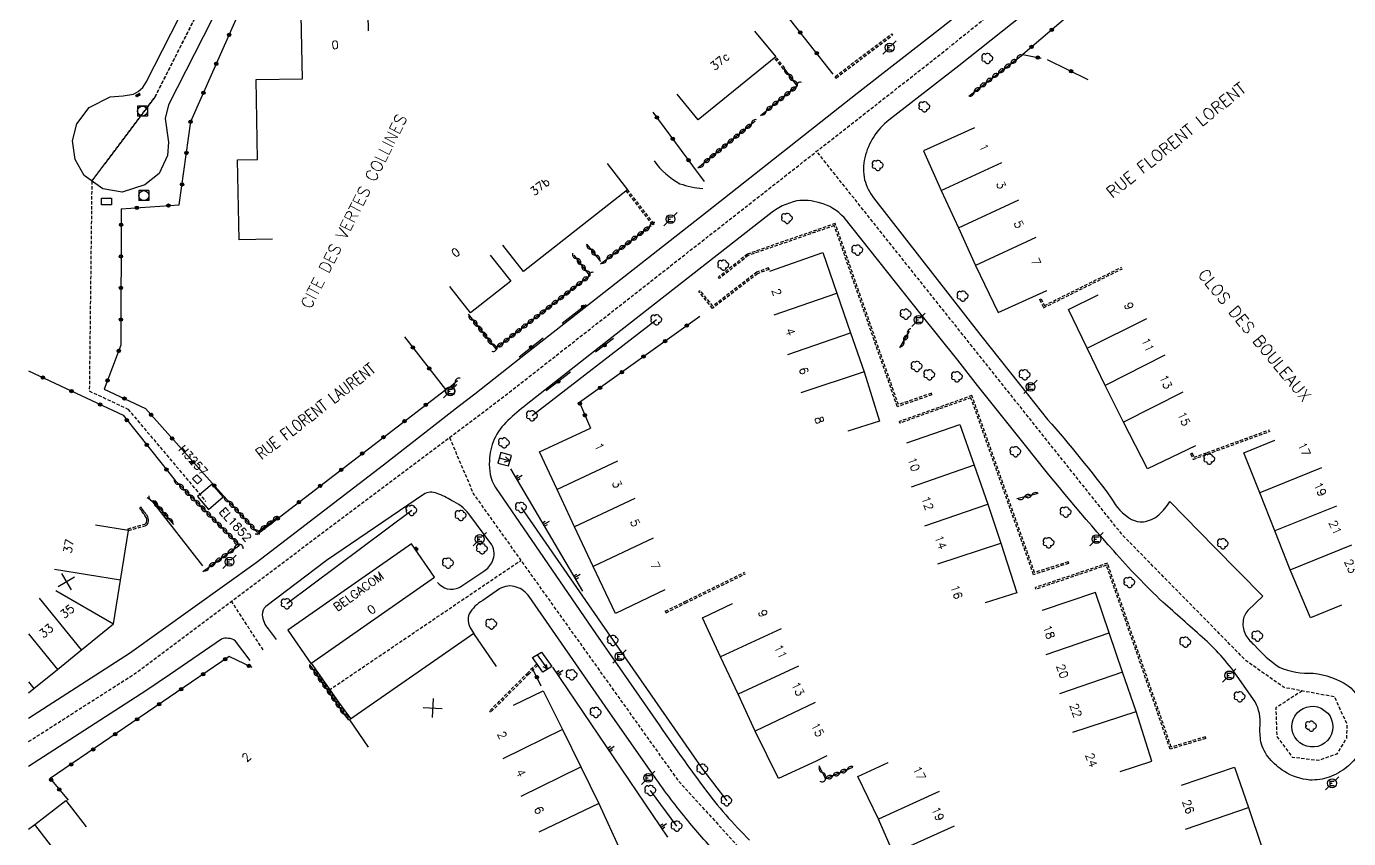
# Model space of a CAD drawing. Header units: millimetres. Extents: x 115000 to 116001, y 121000 to 122001.
# Drawn here: x 114999.7 to 115198.2, y 121129.7 to 121251.6 of the extents above; entities that cross this region are included whole.
import ezdxf
from ezdxf.enums import TextEntityAlignment as Align

# ---------------------------------------------------------------- set-up
doc = ezdxf.new("R2010")
doc.units = ezdxf.units.MM
doc.linetypes.add('DASHED', pattern=[0.75, 0.5, -0.25])
doc.layers.get('0').update_dxf_attribs({"linetype": 'CONTINUOUS'})
for name, color, linetype in [('W0001', 6, 'DASHED'), ('W0008', 7, 'CONTINUOUS'), ('W0100', 7, 'CONTINUOUS'), ('W0112', 1, 'DASHED'), ('W0211', 2, 'CONTINUOUS'), ('W0300', 7, 'CONTINUOUS'), ('W0302', 3, 'CONTINUOUS'), ('W0310', 3, 'CONTINUOUS'), ('W0322', 7, 'CONTINUOUS'), ('W0400', 7, 'CONTINUOUS'), ('W0420', 7, 'CONTINUOUS'), ('W0471', 7, 'CONTINUOUS'), ('W0984', 7, 'CONTINUOUS'), ('W0989', 7, 'CONTINUOUS'), ('W0991', 7, 'CONTINUOUS'), ('W1102', 7, 'CONTINUOUS'), ('W1471', 7, 'CONTINUOUS')]:
    doc.layers.add(name, color=color, linetype=linetype)
doc.styles.get("Standard").update_dxf_attribs({"font": 'romans.shx', "width": 0.85})

# ---------------------------------------------------------------- blocks, each defined once
blk = doc.blocks.new('T300')
for p, q in [((-0.8, 0.51), (-0.86, 0.34)), ((-0.86, 0.34), (-0.86, 0.17)), ((-0.86, 0.17), (-0.74, 0.06)), ((-0.69, 0.63), (-0.8, 0.51)), ((-0.8, -0.06), (-0.74, 0.06)), ((-0.74, 0.06), (-0.69, 0.11)), ((-0.57, 0.69), (-0.69, 0.63)), ((-0.46, 0.69), (-0.57, 0.69)), ((-0.29, 0.63), (-0.46, 0.69)), ((-0.29, 0.63), (-0.17, 0.74)), ((-0.23, 0.57), (-0.29, 0.63)), ((-0.17, 0.74), (-0.06, 0.8)), ((-0.06, 0.8), (0.06, 0.8)), ((0.06, 0.8), (0.23, 0.74)), ((0.23, 0.74), (0.34, 0.63)), ((0.34, 0.63), (0.4, 0.51)), ((0.46, 0.46), (0.34, 0.46)), ((0.4, 0.51), (0.4, 0.46)), ((0.57, 0.4), (0.46, 0.46)), ((0.57, 0.4), (0.69, 0.29)), ((0.69, 0.29), (0.74, 0.17)), ((0.74, 0.06), (0.69, -0.17)), ((0.74, 0.17), (0.74, 0.06)), ((-0.8, -0.17), (-0.8, -0.06)), ((-0.8, -0.23), (-0.8, -0.17)), ((-0.74, -0.34), (-0.8, -0.23)), ((-0.69, -0.4), (-0.74, -0.34)), ((-0.51, -0.46), (-0.69, -0.4)), ((-0.4, -0.46), (-0.51, -0.46)), ((-0.4, -0.46), (-0.34, -0.46)), ((-0.34, -0.46), (-0.34, -0.4)), ((-0.34, -0.51), (-0.34, -0.46)), ((-0.29, -0.63), (-0.34, -0.51)), ((-0.17, -0.74), (-0.29, -0.63)), ((-0.06, -0.8), (-0.17, -0.74)), ((0.06, -0.8), (-0.06, -0.8)), ((0.17, -0.74), (0.06, -0.8)), ((0.23, -0.69), (0.17, -0.74)), ((0.29, -0.46), (0.23, -0.46)), ((0.29, -0.63), (0.23, -0.69)), ((0.46, -0.4), (0.29, -0.46)), ((0.34, -0.51), (0.29, -0.63)), ((0.34, -0.51), (0.34, -0.46)), ((0.57, -0.34), (0.46, -0.4)), ((0.63, -0.29), (0.57, -0.34)), ((0.69, -0.17), (0.63, -0.29))]:
    blk.add_line(p, q)
blk = doc.blocks.new('t310o')
at = {"color": 0, "linetype": 'Continuous'}
for centre, start, end in [((-0.5, 0.38), 216.8699, 323.1304), ((0.5, -0.37), 36.8699, 143.1303)]:
    blk.add_arc(centre, 0.625, start, end, dxfattribs=at)
blk = doc.blocks.new('t322o')
at = {"color": 0, "linetype": 'Continuous'}
for radius in [0.25, 0.15]:
    blk.add_circle((0, 0), radius, dxfattribs=at)
blk = doc.blocks.new('T420')
for p, q in [((0.75, 0.75), (-0.75, 0.75)), ((-0.75, 0.75), (-0.75, -0.75)), ((0.75, 0.75), (0.75, -0.75)), ((0.75, -0.75), (-0.75, -0.75))]:
    blk.add_line(p, q)
blk.add_ellipse((0, 0), major_axis=(-0.53, 0.53), ratio=1, start_param=3.926991, end_param=10.210176)
blk = doc.blocks.new('T1471')
at = {"color": 0, "linetype": 'Continuous', "flags": 128}
blk.add_lwpolyline([(-0.75, -0.5), (-0.75, 0.5), (0.75, 0.5), (0.75, -0.5), (-0.75, -0.5)], dxfattribs=at)
blk = doc.blocks.new('T400')
for p, q in [((-0.15, 0.3), (0.15, 0.3)), ((-0.15, -0.25), (-0.15, 0.3)), ((-0.15, 0.15), (0.15, 0.15)), ((-0.15, 0), (0.15, 0)), ((0.15, 0.3), (0.15, -0.25)), ((-0.15, -0.15), (0.15, -0.15)), ((-0.15, -0.25), (-0.15, -0.3)), ((-0.15, -0.3), (0.15, -0.3)), ((0.15, -0.3), (0.15, -0.25))]:
    blk.add_line(p, q)
blk = doc.blocks.new('T471')
for p, q in [((-0.333334, 0.333334), (-0.333334, -0.333334)), ((-0.333334, 0.333334), (0.333334, 0.333334)), ((-0.333334, 0), (0, 0)), ((0.500001, 0.500001), (1.000002, 1.000002)), ((-0.500001, -0.500001), (-1.000002, -1.000002)), ((-0.333334, -0.333334), (0.333334, -0.333334))]:
    blk.add_line(p, q)
blk.add_ellipse((0, 0), major_axis=(0.471405, 0.471405), ratio=1, start_param=5.4977871438, end_param=11.780972451)
blk = doc.blocks.new('t991o')
at = {"color": 0, "linetype": 'Continuous'}
for p, q in [((-1, 1), (1, -1)), ((-1, -1), (1, 1))]:
    blk.add_line(p, q, dxfattribs=at)
blk = doc.blocks.new('t211o')
at = {"color": 0, "linetype": 'Continuous'}
for p, q in [((-0.29, 0.5), (-0.29, 0)), ((0, 1), (0, 0)), ((0.29, 0.5), (0.29, 0))]:
    blk.add_line(p, q, dxfattribs=at)

msp = doc.modelspace()

# ---------------------------------------------------------------- linework, layer by layer
at = {"layer": 'W0001'}
for points in [[(115040.17, 121282.99), (115028, 121258.86), (115018.97, 121241.03), (115009.5, 121228.43), (115009.12, 121196.91), (115014.92, 121194.18), (115026.64, 121180.29)], [(115009.5, 121228.43), (115018.97, 121241.03), (115028, 121258.86), (115040.17, 121282.99)], [(115167.04, 121271.34), (115157.69, 121264.12), (115138.38, 121248.61)]]:
    msp.add_lwpolyline(points, dxfattribs=at)
at = {"layer": 'W0001', "flags": 128}
for points in [[(115000, 121144.26), (115016.38, 121154.73), (115063.21, 121189.92), (115070.85, 121195.66), (115118.34, 121232.89), (115138.38, 121248.61), (115138.38, 121248.61)], [(115191.25, 121151.87), (115187.29, 121149.33), (115187.39, 121146.23), (115187.45, 121145.03), (115189.75, 121141.93), (115193.73, 121141.46), (115196.5, 121142.43), (115197.94, 121144.79), (115198.01, 121146.81), (115196.13, 121150.96), (115188.53, 121152.37), (115182.82, 121156.4), (115164.29, 121175.24), (115124.01, 121225.77), (115118.34, 121232.89), (115118.34, 121232.89)], [(115063.21, 121189.92), (115066.82, 121181.43), (115073.92, 121171.47), (115097.54, 121138.39), (115114.02, 121120.32), (115137.4, 121099.92), (115147.32, 121091.11), (115148.35, 121087.28), (115145.69, 121082.75), (115139.16, 121083.81), (115138.1, 121087.91), (115138.71, 121091.09), (115145.22, 121092.97), (115145.22, 121092.97)], [(115045.13, 121151.99), (115066.63, 121166.54), (115073.92, 121171.47), (115073.92, 121171.47)], [(115035.23, 121158.03), (115033.09, 121161.31), (115030.48, 121165.32), (115030.48, 121165.32)]]:
    msp.add_lwpolyline(points, dxfattribs=at)
at = {"layer": 'W0008', "flags": 128}
for points in [[(115652.23, 121548.45, -0.000001), (115655.3, 121533.37, -0.000001), (115657, 121525, -0.000046)], [(115137.09, 121251.48), (115139.7, 121253.56, 0.0805), (115142.41, 121256.83, 0.0966), (115143.19, 121259.61, 0.0886), (115142.93, 121262.53, 0.11252), (115141.54, 121265.31)], [(115139.67, 121245.74), (115129.2, 121237.59, 0.084), (115126.91, 121235.08, 0.0874), (115125.58, 121231.93, 0.1155), (115125.55, 121228.61, 0.1053), (115126.9, 121225.91), (115143, 121205.25), (115150.16, 121196.22), (115153.03, 121192.63, -0.0198), (115162.59, 121180.83, 0.134), (115165.62, 121177.6, 0.1267), (115167.4, 121177.27, 0.1548), (115169.72, 121178.31, 0.0645), (115171.39, 121180.31), (115178.09, 121173.47), (115185.32, 121166.08), (115183.07, 121163.93, 0.1796), (115182.37, 121162.26, 0.1533), (115182.79, 121160.19, 0.0692), (115184.14, 121158.71, 0.0665), (115187.81, 121155.44, 0.1089), (115192.88, 121154.52, -0.1201), (115198.18, 121152.65, -0.1408), (115200.45, 121149.31, -0.1253)], [(115093.94, 121231.45, 0.1118), (115097.82, 121228.03, 0.075), (115101.23, 121227.33), (115101.23, 121227.33)], [(115199.82, 121142.52, -0.0841), (115197.94, 121140.41, -0.0844), (115195.31, 121138.93, -0.0986), (115192.4, 121138.49, -0.1278), (115188.58, 121139.78, -0.0792), (115186.34, 121141.72, -0.1189), (115185.06, 121144.24, -0.0595), (115184.93, 121146.64, 0.1459), (115184.19, 121150.21), (115181.5, 121154.1, 0.0553), (115176.25, 121159.93, -0.0006), (115170.33, 121165.21, -0.0237), (115162.95, 121172.88, -0.014), (115150.08, 121188.23), (115142.51, 121197.74), (115139.53, 121201.53), (115134.04, 121208.39), (115122.47, 121222.93, 0.1543), (115118.78, 121225.16, 0.1101), (115115.37, 121225.44, 0.1236), (115111.22, 121223.41), (115087.77, 121205.1), (115074.72, 121194.82, 0.0283), (115071.98, 121192.48, 0.0926), (115069.92, 121189.65, 0.0935), (115069.22, 121186.41, 0.161), (115070.1, 121182.41), (115085.19, 121160.44), (115093.74, 121148.14, 0.0109), (115101.41, 121137.34, 0.0379), (115108.28, 121129.46)], [(115061.42, 121168.14, 0.0756), (115062.44, 121167.36, 0.1766), (115064.19, 121167.23, 0.0799), (115065.06, 121167.64), (115068.37, 121169.86, 0.1428), (115069.66, 121171.33, 0.255), (115069.55, 121173.78), (115066.13, 121178.46, 0.1074), (115063.53, 121180.46, 0.0513), (115061.34, 121181.52, 0.2373), (115059.3, 121181.38), (115044.73, 121171.44), (115035.61, 121164.55, 0.227), (115035.1, 121163.29, 0.1624), (115035.97, 121161.2), (115037.17, 121159.6), (115037.17, 121159.6)], [(115017.8, 121180.91, -0.0906), (115018.68, 121180.23), (115026.12, 121170.65), (115026.12, 121170.65)], [(115110.31, 121111.52), (115112.44, 121114.03, 0.1599), (115113.31, 121115.98, 0.1549), (115112.79, 121117.79, 0.073), (115111.35, 121119.3, -0.0073), (115107.35, 121123.16, -0.0111), (115103.6, 121127.11, -0.0138), (115098.71, 121132.75, -0.0192), (115093.67, 121139.44), (115086.61, 121149.6), (115075.15, 121166.03, 0.1657), (115073.24, 121167.46, 0.2242), (115070.73, 121167.19), (115068.2, 121165.43, 0.1458), (115066.17, 121163.42, 0.2226), (115066.32, 121161.32), (115066.84, 121160.47), (115066.84, 121160.47)], [(115033.29, 121156.45), (115031.08, 121159.33, 0.2007), (115029.97, 121159.74, 0.1774), (115028.96, 121159.63), (115021.32, 121154.4), (115017.61, 121151.9), (115000, 121140.52)], [(115195.09, 121148.53, -0.9105), (115190.92, 121144.08, -0.9019), (115194.08, 121149.27), (115195.09, 121148.53), (115195.09, 121148.53)]]:
    msp.add_lwpolyline(points, format="xyb", dxfattribs=at)
for points in [[(115168.91, 121268.88), (115149.41, 121253.46), (115139.67, 121245.74)], [(115000, 121147.76), (115015.16, 121157.56), (115034.2, 121171.14), (115053.3, 121185.83), (115064.7, 121194.72), (115066.99, 121196.5), (115073.92, 121201.93), (115086.4, 121211.71), (115101.89, 121223.86), (115124.44, 121241.61), (115137.09, 121251.48), (115137.09, 121251.48)], [(115042.45, 121156.02), (115046.53, 121150.18), (115048.05, 121148.12), (115048.37, 121147.66), (115048.37, 121147.66)]]:
    msp.add_lwpolyline(points, dxfattribs=at)
at = {"layer": 'W0008'}
msp.add_lwpolyline([(115030.1, 121257.8), (115021.02, 121239.89), (115020.53, 121237.83), (115021.02, 121234.29), (115020.88, 121232.28), (115019.59, 121229.58), (115017.45, 121227.85), (115014.08, 121226.74), (115011.13, 121227.24), (115008.36, 121229.26), (115006.99, 121231.65), (115006.6, 121234.49), (115007.24, 121237.01), (115009.09, 121239.46), (115012.26, 121241.09), (115014.23, 121241.21), (115015.75, 121241.47), (115016.44, 121241.86), (115017.15, 121242.49), (115017.67, 121243.26), (115025.05, 121257.85)], dxfattribs=at)
at = {"layer": 'W0100'}
for p, q in [((115070.68, 121186.85), (115072.28, 121186.44)), ((115072.28, 121186.44), (115071.43, 121186.23)), ((115072.28, 121186.44), (115071.63, 121187.03)), ((115076.36, 121157.29), (115077.92, 121155.11)), ((115077.92, 121155.11), (115077.78, 121155.82)), ((115077.92, 121155.11), (115077.29, 121155.47))]:
    msp.add_line(p, q, dxfattribs=at)
msp.add_lwpolyline([(115036.62, 121219.68), (115031.62, 121219.58), (115031.4, 121231.62), (115034.38, 121231.67), (115034.18, 121243.66), (115041.13, 121243.78), (115040.91, 121255.78), (115050.91, 121255.97), (115051, 121250.97)], dxfattribs=at)
at = {"layer": 'W0100', "flags": 128}
for points in [[(115109.03, 121250.95), (115112.19, 121247.08), (115100.54, 121237.6), (115097.38, 121241.48), (115097.38, 121241.48)], [(115142.06, 121236.4), (115134.39, 121232.95), (115137.06, 121227.03), (115139.62, 121221.41), (115142.19, 121215.75), (115145.61, 121208.7), (115152.93, 121211.99), (115152.93, 121211.99)], [(115086.87, 121231.06), (115089.96, 121227.12), (115074.3, 121214.86), (115071.21, 121218.8), (115071.21, 121218.8)], [(115069.32, 121217.32), (115072.4, 121213.39), (115066.36, 121208.64), (115063.27, 121212.57), (115063.27, 121212.57)], [(115111.31, 121214.92), (115119.28, 121217.72), (115121.39, 121211.59), (115123.44, 121205.65), (115125.46, 121199.79), (115127.8, 121192.39), (115123.03, 121190.89), (115123.03, 121190.89)], [(115175.23, 121188.69), (115168.04, 121185.2), (115164.42, 121192.21), (115161.69, 121197.75), (115158.98, 121203.32), (115156.15, 121209.12), (115160.63, 121211.35), (115160.63, 121211.35)], [(115131.89, 121189.14), (115139.86, 121191.88), (115141.97, 121185.77), (115144.04, 121179.92), (115146.02, 121174.05), (115148.41, 121166.59), (115143.64, 121165.07), (115143.64, 121165.07)], [(115095.52, 121167.03), (115088.14, 121163.49), (115084.76, 121170.53), (115081.99, 121176.51), (115079.36, 121182.12), (115076.72, 121187.79), (115084.36, 121191.33), (115084.36, 121191.33)], [(115197.15, 121164.74), (115192.51, 121162.86), (115189.44, 121170.06), (115187.13, 121175.88), (115184.88, 121181.62), (115182.48, 121187.63), (115187.12, 121189.5), (115187.12, 121189.5)], [(115070.9, 121187.65), (115070.46, 121186.05), (115072.06, 121185.64), (115072.5, 121187.24), (115070.9, 121187.65), (115070.9, 121187.65)], [(115024.63, 121183.71), (115025.35, 121182.96), (115026.01, 121183.58), (115025.29, 121184.33), (115024.63, 121183.71), (115024.63, 121183.71)], [(115025.38, 121181.04), (115027.01, 121179.12), (115029.22, 121181.01), (115027.59, 121182.93), (115025.38, 121181.04), (115025.38, 121181.04)], [(115000, 121151.58), (115000.8, 121152.24), (115004.33, 121155.1), (115007.95, 121158.04), (115012.77, 121161.95), (115013.79, 121168.52), (115015.01, 121175.95), (115010.07, 121176.76), (115010.07, 121176.76)], [(115057.49, 121173.95), (115038.91, 121160.97), (115042.37, 121155.96), (115060.96, 121168.94), (115057.49, 121173.95), (115057.49, 121173.95)], [(115058.31, 121173.02), (115058.48, 121173.13), (115058.22, 121173.44), (115058.06, 121173.33), (115058.31, 121173.02), (115058.31, 121173.02)], [(115163.91, 121139.75), (115168.65, 121141.33), (115166.31, 121148.79), (115164.28, 121154.69), (115162.27, 121160.57), (115160.19, 121166.67), (115152.2, 121163.94), (115152.2, 121163.94)], [(115119.88, 121142.1), (115118.25, 121141.34), (115112.63, 121138.73), (115109.12, 121145.81), (115106.54, 121151.38), (115103.92, 121157), (115101.21, 121162.86), (115105.73, 121165), (115105.73, 121165)], [(115070.26, 121155.52), (115066.84, 121160.47), (115048.17, 121147.53), (115051.02, 121143.42), (115051.02, 121143.42)], [(115077.25, 121154.69), (115075.68, 121156.87), (115077.05, 121157.71), (115078.59, 121155.53), (115077.25, 121154.69), (115077.25, 121154.69)], [(115072.8, 121149.71), (115077.3, 121151.89), (115080.17, 121146.08), (115082.93, 121140.47), (115085.64, 121134.95), (115088.91, 121127.83), (115084.41, 121125.66), (115084.41, 121125.66)], [(115143.13, 121118.2), (115135.89, 121114.85), (115132.42, 121121.93), (115129.87, 121127.46), (115127.65, 121132.59), (115124.55, 121139.04), (115129.09, 121141.12), (115129.09, 121141.12)], [(115173.14, 121137.73), (115181.11, 121140.41), (115183.19, 121134.34), (115185.21, 121128.41), (115187.23, 121122.56), (115189.24, 121116.72), (115191.6, 121109.19), (115186.83, 121107.7), (115186.83, 121107.7)], [(115000, 121131.11), (115000.94, 121131.83), (115005.59, 121135.42), (115008.64, 121131.45), (115008.64, 121131.45)]]:
    msp.add_lwpolyline(points, dxfattribs=at)
at = {"layer": 'W0112'}
for p, q in [((115121.11, 121244.1), (115129.56, 121250.52)), ((115121.27, 121243.9), (115129.71, 121250.32)), ((115129.56, 121250.52), (115129.71, 121250.32)), ((115113.56, 121245.4), (115112.19, 121247.08)), ((115113.37, 121245.25), (115112, 121246.92)), ((115113.37, 121245.25), (115113.56, 121245.4)), ((115121.27, 121243.9), (115121.11, 121244.1)), ((115093.92, 121222), (115089.96, 121227.12)), ((115093.72, 121221.85), (115089.76, 121226.97)), ((115093.92, 121222), (115093.72, 121221.85)), ((115121.14, 121222.05), (115107.95, 121217.47)), ((115120.99, 121221.73), (115108.07, 121217.25)), ((115130.46, 121194.54), (115120.99, 121221.73)), ((115130.61, 121194.86), (115121.14, 121222.05)), ((115107.95, 121217.47), (115103.61, 121214)), ((115108.07, 121217.25), (115103.77, 121213.81)), ((115111.11, 121215.4), (115109.34, 121214.74)), ((115111.2, 121215.16), (115111.11, 121215.4)), ((115152.43, 121209.41), (115164.25, 121215.27)), ((115152.54, 121209.74), (115164.14, 121215.5)), ((115109.46, 121214.52), (115102.72, 121209.31)), ((115109.34, 121214.74), (115102.76, 121209.65)), ((115103.77, 121213.81), (115103.61, 121214)), ((115111.2, 121215.16), (115109.46, 121214.52)), ((115100.65, 121211.83), (115100.84, 121211.99)), ((115102.72, 121209.31), (115100.65, 121211.83)), ((115102.76, 121209.65), (115100.84, 121211.99)), ((115151.81, 121210.63), (115152.04, 121210.75)), ((115151.81, 121210.63), (115152.43, 121209.41)), ((115152.04, 121210.75), (115152.54, 121209.74)), ((115135.65, 121196.32), (115130.46, 121194.54)), ((115135.57, 121196.56), (115130.61, 121194.86)), ((115141.66, 121196.22), (115130.76, 121192.31)), ((115141.51, 121195.9), (115130.84, 121192.08)), ((115135.65, 121196.32), (115135.57, 121196.56)), ((115150.9, 121169.32), (115141.51, 121195.9)), ((115151.05, 121169.64), (115141.66, 121196.22)), ((115130.84, 121192.08), (115130.76, 121192.31)), ((115176.97, 121187.66), (115186.36, 121191.09)), ((115177.05, 121187.43), (115186.45, 121190.86)), ((115174.73, 121187.57), (115174.5, 121187.46)), ((115174.5, 121187.46), (115174.9, 121186.64)), ((115174.73, 121187.57), (115175.02, 121186.95)), ((115174.9, 121186.64), (115177.05, 121187.43)), ((115175.02, 121186.95), (115176.97, 121187.66)), ((115016.91, 121179.44), (115016.7, 121179.3)), ((115016.83, 121179.12), (115016.7, 121179.3)), ((115016.95, 121178.94), (115016.83, 121179.12)), ((115017.03, 121179.26), (115016.91, 121179.44)), ((115017.08, 121178.76), (115016.95, 121178.94)), ((115017.16, 121179.08), (115017.03, 121179.26)), ((115017.21, 121178.57), (115017.08, 121178.76)), ((115017.28, 121178.9), (115017.16, 121179.08)), ((115017.34, 121178.39), (115017.21, 121178.57)), ((115017.41, 121178.72), (115017.28, 121178.9)), ((115017.47, 121178.23), (115017.34, 121178.39)), ((115017.54, 121178.54), (115017.41, 121178.72)), ((115017.58, 121178.07), (115017.47, 121178.23)), ((115017.67, 121178.38), (115017.54, 121178.54)), ((115017.67, 121177.91), (115017.58, 121178.07)), ((115017.79, 121178.2), (115017.67, 121178.38)), ((115017.74, 121177.76), (115017.67, 121177.91)), ((115017.77, 121177.6), (115017.74, 121177.76)), ((115017.76, 121177.42), (115017.77, 121177.6)), ((115017.9, 121178.03), (115017.79, 121178.2)), ((115017.97, 121177.83), (115017.9, 121178.03)), ((115018.02, 121177.62), (115017.97, 121177.83)), ((115018.01, 121177.39), (115018.02, 121177.62)), ((115014.94, 121176.2), (115017.45, 121176.91)), ((115015.01, 121175.95), (115014.94, 121176.2)), ((115015.01, 121175.95), (115017.52, 121176.66)), ((115017.45, 121176.91), (115017.55, 121176.96)), ((115017.52, 121176.66), (115017.71, 121176.77)), ((115017.55, 121176.96), (115017.64, 121177.07)), ((115017.64, 121177.07), (115017.72, 121177.23)), ((115017.71, 121176.77), (115017.85, 121176.93)), ((115017.72, 121177.23), (115017.76, 121177.42)), ((115017.85, 121176.93), (115017.96, 121177.15)), ((115017.96, 121177.15), (115018.01, 121177.39)), ((115098.55, 121165.27), (115107.53, 121169.68)), ((115156.17, 121171.01), (115150.9, 121169.32)), ((115156.1, 121171.24), (115151.05, 121169.64)), ((115162.01, 121171.04), (115151.19, 121167.39)), ((115161.86, 121170.73), (115151.27, 121167.15)), ((115156.1, 121171.24), (115156.17, 121171.01)), ((115171.43, 121143.12), (115161.86, 121170.73)), ((115171.59, 121143.43), (115162.01, 121171.04)), ((115098.66, 121165.05), (115107.64, 121169.45)), ((115151.27, 121167.15), (115151.19, 121167.39)), ((115095.62, 121163.84), (115098.55, 121165.27)), ((115095.62, 121163.84), (115095.73, 121163.61)), ((115095.73, 121163.61), (115098.66, 121165.05)), ((115076.28, 121155.9), (115074.97, 121154.59)), ((115076.46, 121155.72), (115075.15, 121154.41)), ((115076.46, 121155.72), (115076.28, 121155.9)), ((115074.97, 121154.59), (115069.2, 121148.84)), ((115075.15, 121154.41), (115069.38, 121148.66)), ((115069.2, 121148.84), (115069.38, 121148.66)), ((115176.78, 121144.74), (115171.43, 121143.12)), ((115176.71, 121144.98), (115171.59, 121143.43)), ((115176.78, 121144.74), (115176.71, 121144.98))]:
    msp.add_line(p, q, dxfattribs=at)
at = {"layer": 'W0211'}
for p, q in [((115072.37, 121185.2), (115083.17, 121166.85)), ((115078.69, 121155.44), (115095.95, 121129.91))]:
    msp.add_line(p, q, dxfattribs=at)
at = {"layer": 'W0302'}
for p, q in [((115094.3, 121207.59), (115075.61, 121193.17)), ((115057.53, 121178.96), (115038.78, 121164.95)), ((115097.36, 121131.55), (115093.4, 121136.9))]:
    msp.add_line(p, q, dxfattribs=at)
at = {"layer": 'W0302', "flags": 128}
msp.add_lwpolyline([(115073.98, 121179.42), (115087.77, 121159.45), (115101.21, 121140.11), (115104.84, 121135.36), (115104.84, 121135.36)], dxfattribs=at)
at = {"layer": 'W0310'}
for p, q in [((115100.52, 121230.4), (115109.13, 121237.48)), ((115085.9, 121216.02), (115093.48, 121221.74)), ((115083.9, 121218.86), (115085.87, 121216.37)), ((115130.85, 121203.39), (115132.29, 121205.88)), ((115063.16, 121197.41), (115064.4, 121198.47)), ((115151.46, 121181.48), (115148.4, 121180.71)), ((115018.69, 121180.44), (115021.75, 121176.88))]:
    msp.add_line(p, q, dxfattribs=at)
msp.add_lwpolyline([(115141.17, 121241.18), (115149.31, 121247.45)], dxfattribs=at)
at = {"layer": 'W0310', "flags": 128}
for points in [[(115109.89, 121238.28), (115115.43, 121242.72), (115113.59, 121245.18), (115113.59, 121245.18)], [(115066.03, 121208.45), (115070.13, 121203.27), (115084.26, 121214.25), (115081.92, 121217.31), (115081.92, 121217.31)], [(115026.17, 121169.82), (115031.66, 121173.76), (115022.03, 121183.46), (115022.03, 121183.46)], [(115029.27, 121181.14), (115034.35, 121175.68), (115037.28, 121177.85), (115037.28, 121177.85)], [(115048.08, 121147.46), (115047.39, 121148.45), (115042.22, 121155.85), (115042.22, 121155.85)], [(115118.69, 121140.66), (115119.66, 121138.66), (115123.77, 121140.41), (115123.77, 121140.41)]]:
    msp.add_lwpolyline(points, dxfattribs=at)
at = {"layer": 'W0322'}
for p, q in [((115080.11, 121207.09), (115083.71, 121209.91)), ((115062.65, 121197.14), (115056.48, 121205.02)), ((115073.69, 121202.04), (115077.3, 121204.88)), ((115087.86, 121204.8), (115085.13, 121202.73)), ((115081.37, 121199.72), (115077.73, 121196.91)), ((115034.26, 121175.34), (115062.65, 121197.14)), ((115076.99, 121152.57), (115075.66, 121155.25))]:
    msp.add_line(p, q, dxfattribs=at)
for points in [[(115013.89, 121224.24), (115022.64, 121224.85), (115024.35, 121237.38), (115040.11, 121272.93), (115047.38, 121277.79), (115050.58, 121278.02)], [(115013.89, 121224.24), (115013.87, 121203.79), (115011.37, 121197.19), (115011.37, 121197.18), (115017.56, 121194.27), (115029.27, 121181.14)], [(115000, 121199.93), (115014.19, 121193.25), (115022.03, 121183.46)]]:
    msp.add_lwpolyline(points, dxfattribs=at)
at = {"layer": 'W0322', "flags": 128}
for points in [[(115171.57, 121266.44), (115149.31, 121247.45), (115152.04, 121246.87)], [(115120.82, 121244.46), (115117.29, 121248.96), (115111.12, 121256.82), (115111.12, 121256.82)], [(115152.94, 121246.66), (115159.08, 121243.69)], [(115101.51, 121228.35), (115099.74, 121230.72), (115093.78, 121238.75), (115093.78, 121238.75)], [(115100.78, 121208.11), (115082.73, 121195.17), (115084.36, 121191.33), (115084.36, 121191.33)], [(115033.6, 121155.4), (115030.12, 121157.02), (115003.27, 121138.7), (115005.94, 121135.46), (115005.94, 121135.46)]]:
    msp.add_lwpolyline(points, dxfattribs=at)
at = {"layer": 'W1102'}
for p, q in [((115137.06, 121227.03), (115146.14, 121231.22)), ((115139.62, 121221.41), (115148.7, 121225.6)), ((115151.27, 121219.95), (115142.19, 121215.75)), ((115111.94, 121208.34), (115121.39, 121211.59)), ((115158.98, 121203.32), (115167.94, 121207.77)), ((115113.99, 121202.39), (115123.44, 121205.65)), ((115170.61, 121202.27), (115161.69, 121197.75)), ((115125.46, 121199.79), (115115.96, 121196.65)), ((115173.34, 121196.72), (115164.42, 121192.21)), ((115088.42, 121186.36), (115079.36, 121182.12)), ((115141.97, 121185.77), (115132.53, 121182.47)), ((115194.15, 121185.37), (115184.88, 121181.62)), ((115091.05, 121180.74), (115081.99, 121176.51)), ((115134.59, 121176.65), (115144.04, 121179.92)), ((115196.4, 121179.63), (115187.13, 121175.88)), ((115093.81, 121174.79), (115084.76, 121170.53)), ((115136.52, 121170.93), (115146.02, 121174.05)), ((115189.44, 121170.06), (115198.71, 121173.81)), ((115013.79, 121168.52), (115003.92, 121170.09)), ((115007.95, 121158.04), (115001.64, 121165.8)), ((115004.1, 121166.93), (115012.77, 121161.95)), ((115000, 121160.44), (115004.33, 121155.1)), ((115112.99, 121161.21), (115103.92, 121157)), ((115152.81, 121157.34), (115162.27, 121160.57)), ((115115.61, 121155.6), (115106.54, 121151.38)), ((115164.28, 121154.69), (115154.82, 121151.45)), ((115000, 121153.22), (115000.8, 121152.24)), ((115118.14, 121150.14), (115109.12, 121145.81)), ((115156.81, 121145.67), (115166.31, 121148.79)), ((115080.17, 121146.08), (115071.2, 121141.66)), ((115073.95, 121136.06), (115082.93, 121140.47)), ((115136.75, 121136.75), (115127.65, 121132.59)), ((115085.64, 121134.95), (115076.6, 121130.65)), ((115173.73, 121131.11), (115183.19, 121134.34)), ((115007.03, 121123.9), (115000.94, 121131.83)), ((115138.99, 121131.55), (115129.87, 121127.46))]:
    msp.add_line(p, q, dxfattribs=at)

# ---------------------------------------------------------------- block references
at = {"layer": 'W0211'}
for p, rotation in [((115073.25, 121183.7), 300.473675252476), ((115077.3, 121176.81), 300.4736752524585), ((115081.99, 121168.84), 300.4736752519902), ((115079.42, 121154.37), 304.0660981357854), ((115087.12, 121142.98), 304.0660981358624), ((115094.98, 121131.36), 304.0660981354322)]:
    msp.add_blockref('t211o', p, dxfattribs=dict(at, rotation=rotation))
at = {"layer": 'W0300'}
for p in [(115144, 121246.82), (115134.54, 121239.58), (115127.54, 121230.77), (115113.91, 121222.82), (115124.5, 121218.05), (115104.36, 121215.8), (115140.29, 121211.14), (115094.3, 121207.59), (115131.75, 121208.42), (115133.4, 121200.59), (115135.29, 121199.34), (115139.43, 121199.04), (115149.6, 121199.32), (115075.61, 121193.17), (115071.42, 121189.1), (115148.23, 121187.79), (115177.32, 121186.68), (115057.53, 121178.96), (115073.98, 121179.42), (115155.76, 121178.72), (115064.92, 121178.21), (115068.12, 121173.19), (115153.2, 121174.11), (115179.37, 121173.95), (115063.02, 121171.06), (115165.34, 121168.15), (115038.78, 121164.95), (115069.52, 121161.91), (115087.77, 121159.45), (115173.73, 121159.19), (115184.56, 121160.1), (115081.58, 121154.29), (115181.89, 121150.99), (115085.2, 121148.62), (115192.62, 121146.55), (115101.21, 121140.11), (115093.4, 121136.9), (115104.84, 121135.36), (115097.36, 121131.55)]:
    msp.add_blockref('T300', p, dxfattribs=at)
at = {"layer": 'W0310'}
for p, rotation in [((115148.39, 121246.74), 37.58886008098945), ((115114.15, 121244.43), 126.8314024702538), ((115145.65, 121244.63), 37.58886008098945), ((115146.56, 121245.34), 37.58886008098945), ((115147.48, 121246.04), 37.58886008098945), ((115114.84, 121243.51), 126.8314024702538), ((115115.29, 121242.62), 38.7318826583676), ((115142.9, 121242.52), 37.58886008098945), ((115143.82, 121243.22), 37.58886008098945), ((115144.73, 121243.93), 37.58886008098945), ((115112.59, 121240.45), 38.7318826583676), ((115113.49, 121241.17), 38.7318826583676), ((115114.39, 121241.89), 38.7318826583676), ((115141.99, 121241.81), 37.58886008098945), ((115110.79, 121239), 38.7318826583676), ((115111.69, 121239.72), 38.7318826583676), ((115107.66, 121236.27), 39.44695361437144), ((115108.55, 121237), 39.44695361437144), ((115105.88, 121234.8), 39.44695361437144), ((115106.77, 121235.54), 39.44695361437144), ((115103.2, 121232.6), 39.44695361437144), ((115104.09, 121233.33), 39.44695361437144), ((115104.98, 121234.07), 39.44695361437144), ((115101.42, 121231.13), 39.44695361437144), ((115102.31, 121231.87), 39.44695361437144), ((115092.35, 121220.89), 37.0644957157993), ((115093.27, 121221.58), 37.0644957157993), ((115089.59, 121218.8), 37.0644957157993), ((115090.51, 121219.5), 37.0644957157993), ((115091.43, 121220.19), 37.0644957157993), ((115082.31, 121216.8), 127.4270032320133), ((115084.44, 121218.18), 308.4792584696231), ((115085.16, 121217.28), 308.4792584696231), ((115086.82, 121216.71), 37.0644957157993), ((115087.74, 121217.41), 37.0644957157993), ((115088.66, 121218.1), 37.0644957157993), ((115083.01, 121215.88), 127.4270032320133), ((115083.71, 121214.97), 127.4270032320133), ((115082.24, 121212.68), 37.84484750752005), ((115083.15, 121213.39), 37.84484750752005), ((115084.07, 121214.09), 37.84484750752005), ((115079.51, 121210.55), 37.84484750752005), ((115080.42, 121211.26), 37.84484750752005), ((115081.33, 121211.97), 37.84484750752005), ((115077.68, 121209.13), 37.84484750752005), ((115078.59, 121209.84), 37.84484750752005), ((115066.74, 121207.55), 308.4089013667023), ((115067.46, 121206.64), 308.4089013667023), ((115074.95, 121207.01), 37.84484750752005), ((115075.86, 121207.72), 37.84484750752005), ((115076.77, 121208.43), 37.84484750752005), ((115068.18, 121205.74), 308.4089013667023), ((115068.9, 121204.83), 308.4089013667023), ((115072.21, 121204.88), 37.84484750752005), ((115073.12, 121205.59), 37.84484750752005), ((115074.03, 121206.3), 37.84484750752005), ((115131.43, 121204.39), 60.0516888405631), ((115132.01, 121205.39), 60.0516888405631), ((115069.61, 121203.93), 308.4089013667023), ((115070.38, 121203.47), 37.84484750752005), ((115071.3, 121204.17), 37.84484750752005), ((115064.04, 121198.16), 40.61196219250234), ((115022.58, 121182.9), 134.8016593272879), ((115023.39, 121182.08), 134.8016593272879), ((115024.21, 121181.26), 134.8016593272879), ((115149.52, 121180.99), 194.0930495514259), ((115150.64, 121181.27), 194.0930495514259), ((115018.73, 121180.38), 310.7409797259418), ((115019.49, 121179.51), 310.7409797259418), ((115020.24, 121178.63), 310.7409797259418), ((115025.02, 121180.44), 134.8016593272879), ((115025.84, 121179.62), 134.8016593272879), ((115026.65, 121178.8), 134.8016593272879), ((115030.06, 121180.29), 312.9284643865588), ((115030.84, 121179.44), 312.9284643865588), ((115031.63, 121178.6), 312.9284643865588), ((115020.99, 121177.76), 310.7409797259418), ((115027.46, 121177.98), 134.8016593272879), ((115028.28, 121177.17), 134.8016593272879), ((115032.42, 121177.75), 312.9284643865588), ((115033.2, 121176.91), 312.9284643865588), ((115035.78, 121176.74), 36.54556697684415), ((115036.71, 121177.43), 36.54556697684415), ((115029.09, 121176.35), 134.8016593272879), ((115029.91, 121175.53), 134.8016593272879), ((115030.72, 121174.71), 134.8016593272879), ((115033.99, 121176.06), 312.9284643865588), ((115034.85, 121176.05), 36.54556697684415), ((115030.86, 121173.19), 35.72203539234222), ((115031.53, 121173.89), 134.8016593272879), ((115028.05, 121171.17), 35.72203539234222), ((115028.98, 121171.84), 35.72203539234222), ((115029.92, 121172.52), 35.72203539234222), ((115027.11, 121170.49), 35.72203539234222), ((115042.79, 121155.04), 124.9410273757583), ((115043.45, 121154.09), 124.9410273757583), ((115044.11, 121153.14), 124.9410273757583), ((115044.77, 121152.2), 124.9410273757583), ((115045.43, 121151.25), 124.9410273757583), ((115046.1, 121150.3), 124.9410273757583), ((115046.76, 121149.36), 124.9410273757583), ((115047.42, 121148.41), 124.7309507919504), ((115119.19, 121139.62), 295.7885270673686), ((115120.8, 121139.15), 23.03555568901258), ((115121.86, 121139.6), 23.03555568901258), ((115122.93, 121140.05), 23.03555568901258), ((115119.74, 121138.7), 23.03555568901258)]:
    msp.add_blockref('t310o', p, dxfattribs=dict(at, rotation=rotation))
at = {"layer": 'W0322'}
for p, rotation in [((115115.88, 121250.75), 128.1118200067547), ((115153.65, 121251.15), 220.4683795141497), ((115030.11, 121250.37), 66.08787112851563), ((115118.35, 121247.61), 128.1111654565744), ((115150.61, 121248.56), 220.4683795141497), ((115151.55, 121246.97), 348.0294118152761), ((115028.19, 121246.03), 66.08787112851563), ((115156.54, 121244.92), 334.2012510840423), ((115026.26, 121241.69), 66.08787112851563), ((115024.34, 121237.34), 82.21095766733222), ((115094.35, 121237.98), 126.6184813563641), ((115096.73, 121234.77), 126.6184813563641), ((115023.7, 121232.64), 82.21095766733222), ((115099.12, 121231.56), 126.6184813563641), ((115023.06, 121227.93), 82.21095766733222), ((115016.26, 121224.41), 3.982321794230986), ((115021, 121224.74), 3.982321794230986), ((115013.89, 121221.87), 269.9413029826441), ((115013.88, 121217.12), 269.9413029826441), ((115013.88, 121212.37), 269.9413029826441), ((115083.26, 121209.55), 38.08054775437073), ((115013.87, 121207.62), 269.9413029826441), ((115098.84, 121206.72), 215.6389944416404), ((115057.71, 121203.44), 128.0456889111403), ((115075.49, 121203.46), 38.08054775437073), ((115086.49, 121203.77), 38.08054775437073), ((115095.59, 121204.39), 215.6389944416404), ((115013.54, 121202.93), 249.2578097291706), ((115092.34, 121202.06), 215.6389944416404), ((115060.18, 121200.29), 128.0456889111403), ((115089.09, 121199.73), 215.6389944416404), ((115002.15, 121198.91), 334.815959678224), ((115011.86, 121198.49), 249.2578097291706), ((115079.55, 121198.31), 38.08054775437073), ((115085.83, 121197.4), 215.6389944416404), ((115006.45, 121196.89), 334.815959678224), ((115014.4, 121195.76), 334.8197796501024), ((115010.75, 121194.87), 334.815959678224), ((115018.4, 121193.33), 311.7128832786688), ((115059.64, 121194.83), 37.53129986044586), ((115082.79, 121195.01), 293.0033833424391), ((115083.54, 121193.25), 38.08054775437073), ((115014.78, 121192.52), 308.6662667738968), ((115056.46, 121192.39), 37.53129986044586), ((115021.56, 121189.78), 311.7128832786688), ((115053.29, 121189.96), 37.53129986044586), ((115017.75, 121188.81), 308.6662667738968), ((115050.12, 121187.52), 37.53129986044586), ((115020.71, 121185.1), 308.6662667738968), ((115024.72, 121186.24), 311.7128832786688), ((115046.95, 121185.08), 37.53129986044586), ((115027.88, 121182.69), 311.7128832786688), ((115043.78, 121182.65), 37.53129986044586), ((115040.6, 121180.21), 37.53129986044586), ((115037.43, 121177.77), 37.53129986044586), ((115029.53, 121156.62), 214.3088925946249), ((115033.1, 121155.63), 154.9811244240877), ((115026.23, 121154.37), 214.3088925946249), ((115076.33, 121153.91), 214.3088925946249), ((115022.93, 121152.11), 214.3088925946249), ((115019.62, 121149.86), 214.3088925946249), ((115016.32, 121147.6), 214.3088925946249), ((115013.01, 121145.35), 214.3088925946249), ((115009.71, 121143.09), 214.3088925946249), ((115006.41, 121140.84), 214.3088925946249), ((115003.39, 121138.54), 309.6327660845291), ((115004.61, 121137.08), 214.3088925946249)]:
    msp.add_blockref('t322o', p, dxfattribs=dict(at, rotation=rotation))
at = {"layer": 'W0400', "rotation": 116.9604745762713}
msp.add_blockref('T400', (115016.44, 121241.34), dxfattribs=at)
at = {"layer": 'W0420'}
for p in [(115017.12, 121238.94), (115017.31, 121226.24)]:
    msp.add_blockref('T420', p, dxfattribs=at)
at = {"layer": 'W0471'}
for p in [(115129.3, 121248.47), (115096.4, 121222.71), (115133.64, 121207.59), (115063.3, 121196.88), (115063.32, 121196.86), (115150.45, 121197.52), (115067.75, 121174.67), (115160.37, 121174.66), (115030.18, 121171.26), (115088.76, 121157.04), (115180.31, 121154.19), (115093.05, 121138.81), (115195.74, 121137.99)]:
    msp.add_blockref('T471', p, dxfattribs=at)
at = {"layer": 'W0991'}
for p, rotation in [((115005.66, 121168.28), 345.4448176222018), ((115060.69, 121149.3), 312.2704452377786)]:
    msp.add_blockref('t991o', p, dxfattribs=dict(at, rotation=rotation))
at = {"layer": 'W1471'}
msp.add_blockref('T1471', (115011.71, 121225.36), dxfattribs=at)

# ---------------------------------------------------------------- texts
at = {"layer": 'W0984'}
for s, rotation, p in [('H3257', 312.2158, (115024.73, 121186.49)), ('EL1852', 312.4885, (115031.07, 121176.83)), ('BELGACOM', 35.6135, (115049.54, 121166.8))]:
    msp.add_text(s, height=1.25, rotation=rotation, dxfattribs=at).set_placement(p, align=Align.MIDDLE)
at = {"layer": 'W0989'}
for s, rotation, p in [('RUE FLORENT LORENT', 38.7738, (115172.32, 121234.58)), ('CITE DES VERTES COLLINES', 63.166, (115048.85, 121223.89)), ('CLOS DES BOULEAUX', 309.6026, (115184.12, 121205.27))]:
    msp.add_text(s, height=1.75, rotation=rotation, dxfattribs=at).set_placement(p, align=Align.MIDDLE)
at = {"layer": 'W0989', "width": 0.8}
msp.add_text('RUE FLORENT LAURENT', height=1.75, rotation=37.6271, dxfattribs=at).set_placement((115043.08, 121193.88), align=Align.MIDDLE)
at = {"layer": 'W0991'}
for s, rotation, p in [('0', 1.0658, (115046.04, 121248.88)), ('37c', 39.1241, (115103.81, 121246.41)), ('1', 294.2394, (115143.48, 121233.48)), ('37b', 38.0472, (115076.79, 121227.61)), ('3', 294.2394, (115146.05, 121227.83)), ('5', 294.2394, (115148.7, 121221.93)), ('0', 38.1231, (115064.13, 121217.7)), ('7', 294.2394, (115151.28, 121216.28)), ('2', 289.0904, (115112.35, 121211.73)), ('9', 294.2394, (115165.24, 121209.65)), ('4', 289.0904, (115114.4, 121205.78)), ('11', 294.2394, (115168.07, 121203.84)), ('6', 289.0904, (115116.42, 121199.93)), ('13', 294.2394, (115170.78, 121198.28)), ('15', 294.2394, (115173.5, 121192.73)), ('8', 289.0904, (115118.76, 121192.53)), ('1', 295.0389, (115085.74, 121188.55)), ('17', 294.2394, (115191.57, 121188.15)), ('10', 289.0904, (115132.93, 121185.9)), ('3', 295.0842, (115088.37, 121182.92)), ('19', 294.2394, (115193.96, 121182.15)), ('12', 289.0904, (115134.99, 121180.05)), ('5', 294.8613, (115091.09, 121177.09)), ('21', 294.2394, (115196.22, 121176.41)), ('37', 80.7225, (115006.01, 121173.61)), ('14', 289.0904, (115136.98, 121174.19)), ('7', 295.6191, (115094.11, 121170.68)), ('23', 294.2394, (115198.53, 121170.59)), ('16', 289.0904, (115139.36, 121166.72)), ('35', 39.0568, (115005.8, 121163.81)), ('0', 35.6135, (115051.49, 121164.09)), ('9', 294.8371, (115110.28, 121163.5)), ('33', 39.0969, (115002.65, 121160.89)), ('18', 289.0904, (115153.23, 121160.71)), ('11', 295.0148, (115112.94, 121157.78)), ('20', 289.0904, (115155.24, 121154.83)), ('13', 294.8716, (115115.55, 121152.17)), ('22', 289.0904, (115157.27, 121148.93)), ('15', 296.3508, (115118.49, 121146.05)), ('2', 296.3, (115071.12, 121145.22)), ('2', 44.1214, (115032.7, 121141.92)), ('24', 289.0904, (115159.61, 121141.47)), ('4', 296.1487, (115073.92, 121139.53)), ('17', 295.696, (115133.76, 121139.5)), ('6', 296.15, (115076.65, 121133.96)), ('19', 293.3805, (115136.56, 121133.4)), ('26', 289.0904, (115174.15, 121134.47))]:
    msp.add_text(s, height=1.25, rotation=rotation, dxfattribs=at).set_placement(p, align=Align.MIDDLE)

doc.saveas('drawing.dxf')
